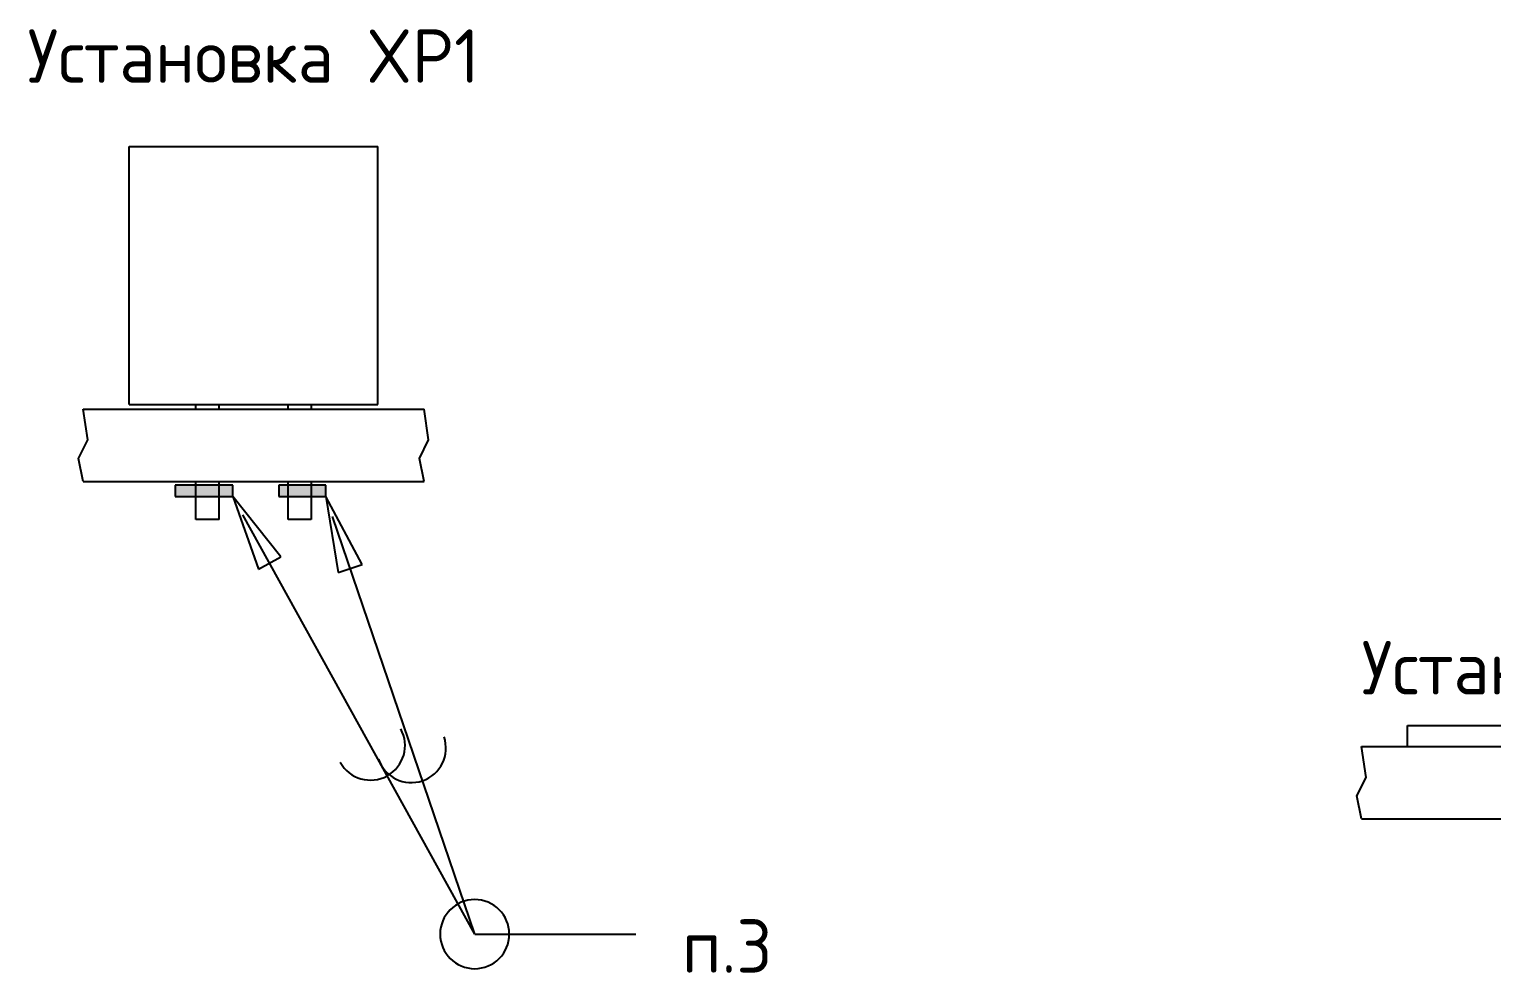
# Model space of a CAD drawing. Header units: inches. Extents: x 0 to 594, y -420 to 0.
# Drawn here: x 330.7 to 394.2, y -308.2 to -267.2 of the extents above; entities that cross this region are included whole.
import ezdxf

# ---------------------------------------------------------------- set-up
doc = ezdxf.new("R2010")
doc.units = ezdxf.units.IN
doc.header["$MEASUREMENT"] = 0
doc.styles.add('GOST type B0', font='', dxfattribs={"height": 3.175})
doc.styles.get('GOST type B0').set_extended_font_data('GOST type B')

msp = doc.modelspace()

# ---------------------------------------------------------------- linework, layer by layer
at = {"color": 18, "true_color": 0x000000}
for p, q in [((335, -283.5), (335, -272.3)), ((335, -272.3), (345.8, -272.3)), ((345.8, -283.5), (345.8, -272.3)), ((333, -283.7), (347.8, -283.7)), ((333.2, -285.042), (333, -283.7)), ((335, -283.5), (345.8, -283.5)), ((337.9, -283.7), (337.9, -283.5)), ((338.9, -283.7), (338.9, -283.5)), ((341.9, -283.7), (341.9, -283.5)), ((342.9, -283.5), (342.9, -283.7)), ((348, -285.042), (347.8, -283.7)), ((332.8, -285.842), (333.2, -285.042)), ((347.6, -285.842), (348, -285.042)), ((333, -286.842), (332.8, -285.842)), ((347.8, -286.842), (347.6, -285.842)), ((333, -286.842), (347.8, -286.842)), ((337.9, -288.5), (337.9, -286.842)), ((338.9, -288.5), (338.9, -286.842)), ((341.9, -288.5), (341.9, -286.842)), ((342.9, -286.842), (342.9, -288.5)), ((339.5, -287.5), (340.615, -290.654)), ((341.578, -290.122), (339.5, -287.5)), ((343.536, -287.5), (344.079, -290.801)), ((345.12, -290.447), (343.536, -287.5)), ((338.9, -288.5), (337.9, -288.5)), ((350, -306.5), (339.939, -288.295)), ((342.9, -288.5), (341.9, -288.5)), ((350, -306.5), (343.829, -288.36)), ((340.615, -290.654), (341.578, -290.122)), ((344.079, -290.801), (345.12, -290.447)), ((390.5, -298.358), (390.5, -297.444)), ((390.5, -297.444), (398.121, -297.444)), ((388.5, -298.358), (422.5, -298.358)), ((388.7, -299.7), (388.5, -298.358)), ((388.3, -300.5), (388.7, -299.7)), ((388.5, -301.5), (388.3, -300.5)), ((388.5, -301.5), (422.5, -301.5)), ((350, -305), (350, -305)), ((350, -305), (350, -305)), ((348.5, -306.5), (348.5, -306.5)), ((348.5, -306.5), (348.5, -306.5)), ((350, -306.5), (357, -306.5)), ((350, -306.5), (350, -306.5)), ((351.5, -306.5), (351.5, -306.5)), ((351.5, -306.5), (351.5, -306.5)), ((350, -308), (350, -308)), ((350, -308), (350, -308))]:
    msp.add_line(p, q, dxfattribs=at)
at = {"color": 195, "true_color": 0x7030a0}
for p, q in [((339.5, -287), (337, -287)), ((337, -287), (337, -287.5)), ((337, -287.5), (339.5, -287.5)), ((339.5, -287.5), (339.5, -287)), ((343.536, -287), (341.5, -287)), ((341.5, -287), (341.5, -287.5)), ((341.5, -287.5), (343.536, -287.5)), ((343.536, -287.5), (343.536, -287))]:
    msp.add_line(p, q, dxfattribs=at)
at = {"color": 7, "true_color": 0xffffff}
for p, q in [((339.5, -287), (337, -287)), ((337, -287), (337, -287.5)), ((337, -287.5), (339.5, -287.5)), ((339.5, -287.5), (339.5, -287)), ((343.536, -287), (341.5, -287)), ((341.5, -287), (341.5, -287.5)), ((341.5, -287.5), (343.536, -287.5)), ((343.536, -287.5), (343.536, -287))]:
    msp.add_line(p, q, dxfattribs=at)
at = {"color": 18, "true_color": 0x000000}
for centre, start, end in [((345.476, -298.313), 208.92643, 28.92643), ((347.251, -298.42), 198.78755, 18.78755), ((350, -306.5), 90, 180), ((350, -306.5), 90, 180), ((350, -306.5), 0, 90), ((350, -306.5), 0, 90), ((350, -306.5), 180, 270), ((350, -306.5), 180, 270), ((350, -306.5), 270, 0), ((350, -306.5), 270, 0)]:
    msp.add_arc(centre, 1.5, start, end, dxfattribs=at)
for points in [[(337, -287.5), (339.5, -287.5), (337, -287), (339.5, -287)], [(341.5, -287.5), (343.536, -287.5), (341.5, -287), (343.536, -287)]]:
    msp.add_solid(points, dxfattribs=at)

# ---------------------------------------------------------------- texts
at = {"color": 18, "true_color": 0x000000, "style": 'GOST type B0'}
for s, p in [('Установка XP1', (330.582, -269.534)), ('Установка R8, R9', (388.5, -296.094))]:
    msp.add_text(s, height=2.31903, dxfattribs=at).set_placement(p)
at = {"color": 12, "true_color": 0xc00000, "style": 'GOST type B0'}
msp.add_text('п.3', height=2.319, dxfattribs=at).set_placement((359, -308.177))

doc.saveas('drawing.dxf')
